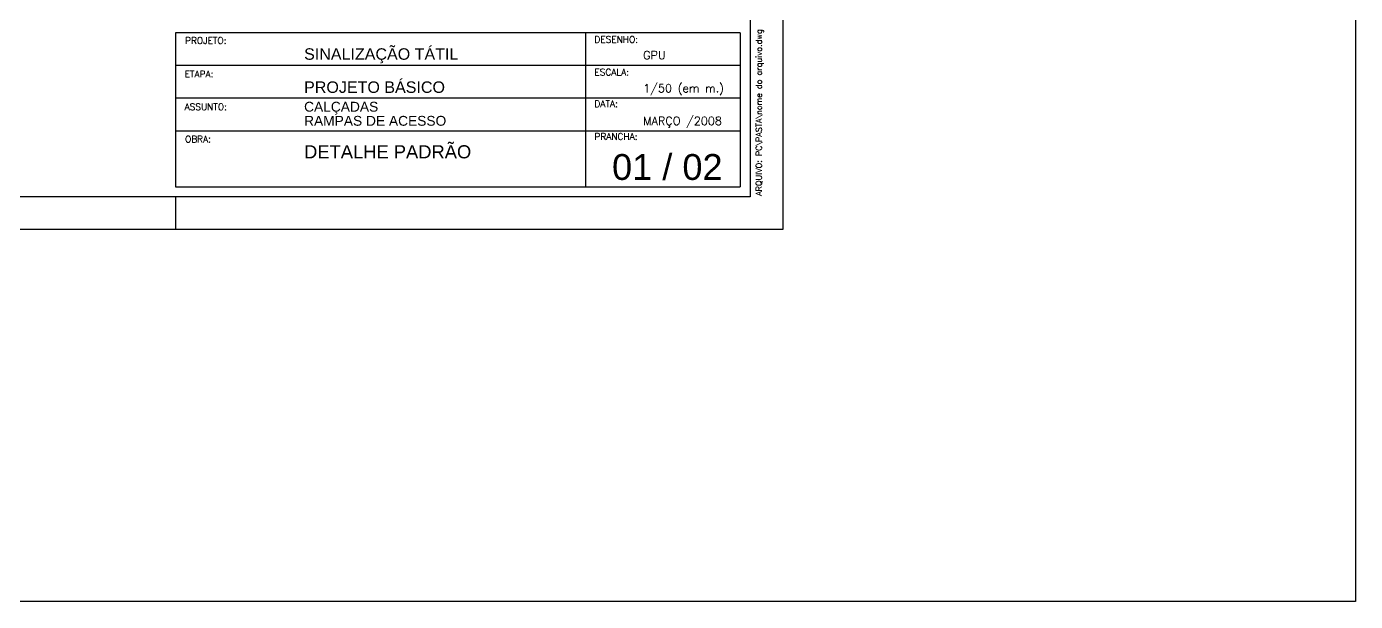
# Model space of a CAD drawing. Extents: x -1057 to 3416, y -340 to 4111.
# Drawn here: x -209.54 to -189.29, y 559.78 to 568.55 of the extents above; entities that cross this region are included whole.
import ezdxf
from ezdxf.enums import TextEntityAlignment as Align

# ---------------------------------------------------------------- set-up
doc = ezdxf.new("R2010")
doc.units = 0
doc.header["$LTSCALE"] = 50
doc.linetypes.add('CONTINU', pattern=[0])
doc.layers.add('medir projeto', color=6, linetype='Continuous')
doc.styles.add('arial', font='arial.ttf')
doc.styles.add('ROMANS', font='romans')

# ---------------------------------------------------------------- blocks, each defined once
blk = doc.blocks.new('*U53')
at = {"color": 3}
for p, q in [((81.4, 6), (64.2, 6)), ((64.2, 6), (64.2, 1.3)), ((81.4, 6), (81.4, 1.3)), ((64.2, 1.3), (81.4, 1.3))]:
    blk.add_line(p, q, dxfattribs=at)
at = {"color": 1}
blk.add_line((76.684, 6), (76.684, 1.3), dxfattribs=at)
at = {"color": 8}
for p, q in [((81.4, 5), (64.2, 5)), ((81.4, 4), (64.2, 4)), ((81.4, 3), (64.2, 3)), ((64.2, 1), (64.2, 0))]:
    blk.add_line(p, q, dxfattribs=at)
blk.add_lwpolyline([(0, 58), (82.7, 58), (82.7, 0), (0, 0)], close=True, dxfattribs=at)
at = {"color": 41}
blk.add_lwpolyline([(2.5, 57), (81.7, 57), (81.7, 1), (2.5, 1)], close=True, dxfattribs=at)
at = {"style": 'ROMANS'}
for s, p in [('PROJETO:', (64.489, 5.661)), ('DESENHO:', (76.96, 5.696)), ('ESCALA:', (76.96, 4.696)), ('ETAPA:', (64.476, 4.642)), ('ASSUNTO:', (64.476, 3.642)), ('DATA:', (76.96, 3.735)), ('OBRA:', (64.489, 2.658)), ('PRANCHA:', (76.96, 2.735))]:
    blk.add_text(s, height=0.2, dxfattribs=at).set_placement(p)
for tag, p, height in [('PRANCHA', (0.546, 60.716), 2), ('EQUIPE:', (64.485, 10.048), 0.2), ('REGIONAL', (68.085, 1.65), 0.2)]:
    blk.add_attdef(tag, p, '', height=height, dxfattribs=at)
at = {"color": 3, "style": 'arial'}
for tag, p in [('GERENCIA', (68.227, 13.23)), ('ETAPA', (68.114, 4.165))]:
    blk.add_attdef(tag, p, '', height=0.35, dxfattribs=at)
at = {"color": 2}
for tag, p, height, style in [('ADMINISTRAÇÃO', (68.199, 12.59), 0.2, 'arial'), ('SECRETÁRIO', (68.199, 11.922), 0.2, 'arial'), ('EQUIPE', (68.114, 10.032), 0.25, 'arial'), ('EQUIPE', (68.114, 9.632), 0.25, 'arial'), ('EQUIPE', (68.114, 9.232), 0.25, 'arial'), ('EQUIPE', (68.114, 8.832), 0.25, 'arial'), ('EQUIPE', (68.114, 8.432), 0.25, 'arial'), ('EQUIPE', (68.114, 8.032), 0.25, 'arial'), ('EQUIPE', (68.114, 7.632), 0.25, 'arial'), ('EQUIPE', (68.114, 7.232), 0.25, 'arial'), ('EQUIPE', (68.114, 6.832), 0.25, 'arial'), ('DESENHO', (78.445, 5.188), 0.25, 'ROMANS'), ('ESCALA', (78.445, 4.182), 0.25, 'ROMANS'), ('ASSUNTO', (68.114, 3.593), 0.3, 'arial'), ('ASSUNTO', (68.114, 3.164), 0.3, 'arial'), ('DATA', (78.445, 3.184), 0.25, 'ROMANS')]:
    blk.add_attdef(tag, p, '', height=height, dxfattribs=dict(at, style=style))
at = {"color": 4, "style": 'arial'}
blk.add_attdef('PROJETO', (68.114, 5.174), '', height=0.35, dxfattribs=at)
at = {"color": 6, "style": 'arial'}
blk.add_attdef('OBRA', (68.114, 2.169), '', height=0.4, dxfattribs=at)
at = {"color": 4, "style": 'arial'}
blk.add_attdef('NUM', text='', height=0.789, dxfattribs=at).set_placement((79.181, 1.511), align=Align.CENTER)
at = {"color": 9, "style": 'ROMANS'}
blk.add_attdef('ARQUIVO:', (82.058, 1.023), '', height=0.18, rotation=90, dxfattribs=at)

msp = doc.modelspace()

# ---------------------------------------------------------------- linework, layer by layer
at = {"layer": 'medir projeto', "color": 7, "linetype": 'CONTINU', "lineweight": -2}
msp.add_lwpolyline([(-304.285, 625.077), (-189.293, 625.077), (-189.293, 559.783), (-304.285, 559.783)], close=True, dxfattribs=at)

# ---------------------------------------------------------------- block references
ref = msp.add_blockref('*U53', (-239.365, 565.454), dxfattribs=dict(xscale=0.5, yscale=0.5, zscale=0.5))
ref.add_attrib('PROJETO', 'SINALIZAÇÃO TÁTIL', (-205.308, 568.042), dxfattribs={"color": 4, "height": 0.175, "style": 'arial'})
ref.add_attrib('ETAPA', 'PROJETO BÁSICO', (-205.308, 567.537), dxfattribs={"color": 3, "height": 0.175, "style": 'arial'})
ref.add_attrib('ASSUNTO', 'CALÇADAS', (-205.308, 567.251), dxfattribs={"color": 2, "height": 0.15, "style": 'arial'})
ref.add_attrib('ASSUNTO', 'RAMPAS DE ACESSO', (-205.308, 567.036), dxfattribs={"color": 2, "height": 0.15, "style": 'arial'})
ref.add_attrib('OBRA', 'DETALHE PADRÃO', (-205.308, 566.539), dxfattribs={"color": 6, "height": 0.2, "style": 'arial'})
ref.add_attrib('DESENHO', 'GPU ', (-200.143, 568.049), dxfattribs={"color": 2, "height": 0.125, "style": 'ROMANS'})
ref.add_attrib('ESCALA', '1/50 (em m.)', (-200.143, 567.545), dxfattribs={"color": 2, "height": 0.125, "style": 'ROMANS'})
ref.add_attrib('DATA', 'MARÇO /2008', (-200.143, 567.047), dxfattribs={"color": 2, "height": 0.125, "style": 'ROMANS'})
ref.add_attrib('NUM', '01 / 02', dxfattribs={"color": 4, "height": 0.3943, "style": 'arial'}).set_placement((-199.775, 566.21), align=Align.CENTER)
ref.add_attrib('ARQUIVO:', 'ARQUIVO: PC\\PASTA\\nome do arquivo.dwg', (-198.336, 565.966), dxfattribs={"color": 9, "height": 0.09, "rotation": 90, "style": 'ROMANS'})

doc.saveas('drawing.dxf')
